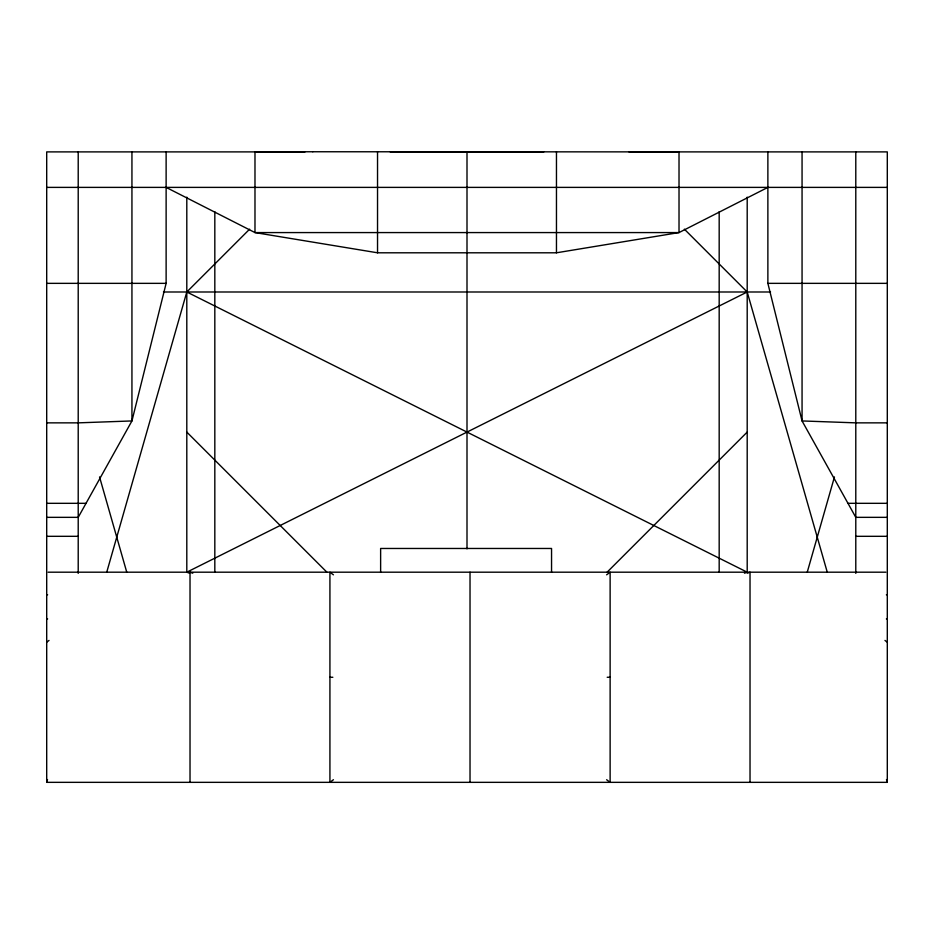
<?xml version="1.0" encoding="UTF-8"?>
<svg xmlns="http://www.w3.org/2000/svg" width="934" height="934" viewBox="0 0 934 934"><rect width="100%" height="100%" fill="white"/><g stroke="black" fill="none" stroke-linecap="round" stroke-linejoin="round"><path stroke-width="1.4" d="M166.124 151.915L166.124 283.352L131.939 420.942L78.211 517.343L46.7 517.343M628.991 151.892L887.3 151.892L887.3 782.342L46.7 782.342L47.506 779.54M106.745 572.192L186.8 291.992L249.635 229.157M807.245 572.192L834.459 476.924M607.1 572.192L747.2 432.092M333.426 779.715L329.924 782.342L329.924 572.192L333.426 574.819M606.621 574.819L610.124 572.192L610.124 782.342L606.621 779.715M46.7 642.172L49.035 640.444M767.876 187.384L679.018 232.578L556.466 252.799L377.534 252.799L254.982 232.578L166.124 187.384M186.8 197.132L186.8 572.192L747.2 291.992L827.255 572.192M744.48 573.207L747.2 572.192L747.2 197.132M747.293 573.219L750.025 572.192L750.025 782.342M390.108 151.798L543.892 151.798M305.009 151.892L46.7 151.892L46.7 782.342M433.434 151.892L500.566 151.892M46.7 187.384L887.3 187.384M46.7 283.352L166.124 283.352M767.876 151.915L767.876 283.352L887.3 283.352M163.45 291.992L770.55 291.992M46.7 422.857L78.211 422.857L131.939 420.942L131.939 151.892M887.3 422.857L855.789 422.857L802.061 420.942L767.876 283.352M46.7 503.321L86.033 503.321M847.967 503.321L887.3 503.321M887.3 517.343L855.789 517.343L802.061 420.942L802.061 151.892M46.7 536.314L78.211 536.314M855.789 536.314L887.3 536.314M48.148 572.192L885.852 572.192M46.7 594.771L47.622 594.771M886.378 594.771L887.3 594.771M46.7 618.892L47.622 618.892M886.378 618.892L887.3 618.892M329.924 677.267L332.843 677.267M607.205 677.267L610.124 677.267M186.8 572.192L189.52 573.207M192.754 573.219L190.022 572.192L190.022 782.342M186.8 291.992L747.2 572.192M884.965 640.444L887.3 642.172M684.365 229.157L747.2 291.992M186.8 432.092L326.9 572.192M886.494 779.54L887.3 782.342M99.541 476.924L126.755 572.192M855.789 151.892L855.789 573.383M719.18 211.726L719.18 572.192M556.466 151.868L556.466 252.799M551.55 572.192L551.55 548.468L380.628 548.468L380.628 572.192M470.024 572.192L470.024 782.342M467 151.752L467 548.842M377.534 151.868L377.534 252.799M214.82 211.726L214.82 572.192M78.211 151.892L78.211 573.383M312.808 151.752L254.982 151.892L254.982 232.578L679.018 232.578L679.018 151.892L312.808 151.752"/></g></svg>
